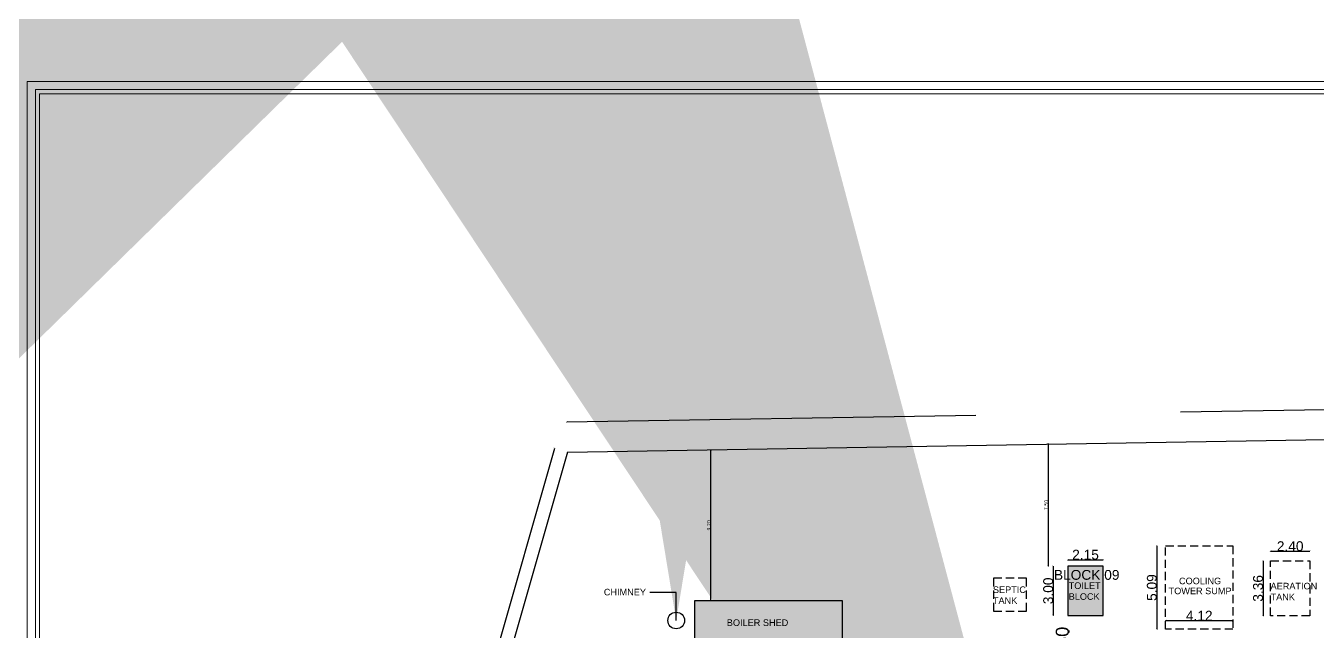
# Model space of a CAD drawing. Header units: metres. Extents: x 0 to 11269, y -5244 to -4054.
# Drawn here: x 10638 to 10716.9, y -4761 to -4724 of the extents above; entities that cross this region are included whole.
import ezdxf

# ---------------------------------------------------------------- set-up
doc = ezdxf.new("R2010")
doc.units = ezdxf.units.M
doc.header["$MEASUREMENT"] = 0
doc.header["$PDMODE"] = 2
doc.linetypes.add('HIDDEN', pattern=[0.375, 0.25, -0.125])
for name, color, linetype in [('3CON', 3, 'Continuous'), ('DIM', 3, 'Continuous'), ('DIST_EXIT', 7, 'Continuous'), ('ROAD', 5, 'Continuous')]:
    doc.layers.add(name, color=color, linetype=linetype)
doc.styles.get("Standard").update_dxf_attribs({"font": 'arial.ttf'})
doc.styles.add('STYLE1', font='tahoma.ttf', dxfattribs={"height": 0.23})
doc.dimstyles.new('300', dxfattribs={"dimscale": 0.1, "dimtxt": 500, "dimasz": 2000, "dimexe": 400, "dimexo": 1500, "dimgap": 0, "dimtad": 1, "dimlfac": 0.001, "dimzin": 0, "dimdsep": 46, "dimtxsty": 'Standard', "dimcen": 800, "dimse1": 1, "dimse2": 1, "dimclrd": 1, "dimclre": 5, "dimclrt": 3, "dimadec": 0, "dimazin": 0, "dimtfac": 1, "dimtix": 1, "dimtofl": 0, "dimtmove": 1, "dimatfit": 3, "dimfxl": 0, "dimtolj": 1, "dimtzin": 0, "dimarcsym": 0})
doc.dimstyles.new('FLOOR PLAN', dxfattribs={"dimtxt": 0.4, "dimasz": 0.1, "dimexe": 0.18, "dimexo": 0.0625, "dimgap": 0, "dimtad": 1, "dimzin": 0, "dimdsep": 46, "dimtxsty": 'Standard', "dimblk": 'ARCHTICK', "dimcen": 0.09, "dimse1": 1, "dimse2": 1, "dimclrd": 254, "dimclrt": 3, "dimadec": 0, "dimazin": 0, "dimtfac": 1, "dimtix": 1, "dimtofl": 0, "dimtmove": 1, "dimatfit": 0, "dimfxl": 0, "dimtolj": 1, "dimtzin": 0, "dimlwd": -1, "dimarcsym": 0})

# ---------------------------------------------------------------- blocks, each defined once
blk = doc.blocks.new('_ArchTick')
at = {"color": 0, "lineweight": 0, "const_width": 0.15}
blk.add_lwpolyline([(-0.5, -0.5), (0.5, 0.5)], dxfattribs=at)
blk = doc.blocks.new('*D502')
at = {"layer": 'DEFPOINTS', "color": 0, "linetype": 'ByBlock', "ltscale": 100}
for p in [(10707.621, -4755.774), (10707.093, -4760.867), (10707.621, -4760.867)]:
    blk.add_point(p, dxfattribs=at)
at = {"layer": 'DIM', "color": 254, "linetype": 'HIDDEN', "ltscale": 100}
blk.add_line((10707.093, -4755.774), (10707.093, -4760.867), dxfattribs=at)
at = {"layer": 'DIM', "color": 254, "linetype": 'ByBlock', "ltscale": 100, "xscale": 0.1, "yscale": 0.1, "zscale": 0.1}
for p, rotation in [((10707.093, -4755.774), 90), ((10707.093, -4760.867), 270)]:
    blk.add_blockref('_ArchTick', p, dxfattribs=dict(at, rotation=rotation))
at = {"layer": 'DIM', "color": 3, "linetype": 'ByBlock', "ltscale": 100, "insert": (10706.786, -4758.32), "char_height": 0.6, "attachment_point": 5, "rotation": 90}
blk.add_mtext('\\A1;5.09', dxfattribs=at)
blk = doc.blocks.new('*D503')
at = {"layer": 'DEFPOINTS', "color": 0, "linetype": 'ByBlock', "ltscale": 100}
for p in [(10707.621, -4760.371), (10711.738, -4760.341), (10711.738, -4760.371)]:
    blk.add_point(p, dxfattribs=at)
at = {"layer": 'DIM', "color": 254, "linetype": 'HIDDEN', "ltscale": 100}
blk.add_line((10707.621, -4760.341), (10711.738, -4760.341), dxfattribs=at)
at = {"layer": 'DIM', "color": 254, "linetype": 'ByBlock', "ltscale": 100, "xscale": 0.1, "yscale": 0.1, "zscale": 0.1, "rotation": 180}
blk.add_blockref('_ArchTick', (10707.621, -4760.341), dxfattribs=at)
at = {"layer": 'DIM', "color": 254, "linetype": 'ByBlock', "ltscale": 100, "xscale": 0.1, "yscale": 0.1, "zscale": 0.1}
blk.add_blockref('_ArchTick', (10711.738, -4760.341), dxfattribs=at)
at = {"layer": 'DIM', "color": 3, "linetype": 'ByBlock', "ltscale": 100, "insert": (10709.68, -4760.04), "char_height": 0.6, "attachment_point": 5}
blk.add_mtext('\\A1;4.12', dxfattribs=at)
blk = doc.blocks.new('*D504')
at = {"layer": 'DEFPOINTS', "color": 0, "linetype": 'ByBlock', "ltscale": 100}
for p in [(10716.438, -4756.1), (10714.038, -4756.692), (10716.438, -4756.692)]:
    blk.add_point(p, dxfattribs=at)
at = {"layer": 'DIM', "color": 254, "linetype": 'HIDDEN', "ltscale": 100}
blk.add_line((10714.038, -4756.1), (10716.438, -4756.1), dxfattribs=at)
at = {"layer": 'DIM', "color": 254, "linetype": 'ByBlock', "ltscale": 100, "xscale": 0.1, "yscale": 0.1, "zscale": 0.1, "rotation": 180}
blk.add_blockref('_ArchTick', (10714.038, -4756.1), dxfattribs=at)
at = {"layer": 'DIM', "color": 254, "linetype": 'ByBlock', "ltscale": 100, "xscale": 0.1, "yscale": 0.1, "zscale": 0.1}
blk.add_blockref('_ArchTick', (10716.438, -4756.1), dxfattribs=at)
at = {"layer": 'DIM', "color": 3, "linetype": 'ByBlock', "ltscale": 100, "insert": (10715.238, -4755.794), "char_height": 0.6, "attachment_point": 5}
blk.add_mtext('\\A1;2.40', dxfattribs=at)
blk = doc.blocks.new('*D505')
at = {"layer": 'DEFPOINTS', "color": 0, "linetype": 'ByBlock', "ltscale": 100}
for p in [(10715.235, -4756.692), (10713.581, -4760.047), (10715.235, -4760.047)]:
    blk.add_point(p, dxfattribs=at)
at = {"layer": 'DIM', "color": 254, "linetype": 'HIDDEN', "ltscale": 100}
blk.add_line((10713.581, -4756.692), (10713.581, -4760.047), dxfattribs=at)
at = {"layer": 'DIM', "color": 254, "linetype": 'ByBlock', "ltscale": 100, "xscale": 0.1, "yscale": 0.1, "zscale": 0.1}
for p, rotation in [((10713.581, -4756.692), 90), ((10713.581, -4760.047), 270)]:
    blk.add_blockref('_ArchTick', p, dxfattribs=dict(at, rotation=rotation))
at = {"layer": 'DIM', "color": 3, "linetype": 'ByBlock', "ltscale": 100, "insert": (10713.274, -4758.369), "char_height": 0.6, "attachment_point": 5, "rotation": 90}
blk.add_mtext('\\A1;3.36', dxfattribs=at)
blk = doc.blocks.new('*D510')
at = {"layer": 'DEFPOINTS', "color": 0, "linetype": 'ByBlock', "ltscale": 100}
for p in [(10671.068, -4750.042), (10648.034, -4827.702), (10648.82, -4827.926)]:
    blk.add_point(p, dxfattribs=at)
at = {"layer": 'DIM', "color": 254, "linetype": 'HIDDEN', "ltscale": 100}
blk.add_line((10670.282, -4749.817), (10648.034, -4827.702), dxfattribs=at)
at = {"layer": 'DIM', "color": 254, "linetype": 'ByBlock', "ltscale": 100, "xscale": 0.1, "yscale": 0.1, "zscale": 0.1}
for p, rotation in [((10670.282, -4749.817), 74.05743915540504), ((10648.034, -4827.702), 254.057439155405)]:
    blk.add_blockref('_ArchTick', p, dxfattribs=dict(at, rotation=rotation))
at = {"layer": 'DIM', "color": 3, "linetype": 'ByBlock', "ltscale": 100, "insert": (10658.668, -4788.988), "char_height": 0.8, "attachment_point": 5, "rotation": 74.05744}
blk.add_mtext('\\A1;81.00M', dxfattribs=at)
blk = doc.blocks.new('*D511')
at = {"layer": 'DEFPOINTS', "color": 0, "linetype": 'ByBlock', "ltscale": 100}
for p in [(10805.819, -4745.953), (10805.849, -4747.796), (10671.068, -4750.042)]:
    blk.add_point(p, dxfattribs=at)
at = {"layer": 'DIM', "color": 254, "linetype": 'HIDDEN', "ltscale": 100}
blk.add_line((10671.038, -4748.199), (10805.819, -4745.953), dxfattribs=at)
at = {"layer": 'DIM', "color": 254, "linetype": 'ByBlock', "ltscale": 100, "xscale": 0.1, "yscale": 0.1, "zscale": 0.1}
for p, rotation in [((10805.819, -4745.953), 0.9548281252431173), ((10671.038, -4748.199), 180.954828125243)]:
    blk.add_blockref('_ArchTick', p, dxfattribs=dict(at, rotation=rotation))
at = {"layer": 'DIM', "color": 3, "linetype": 'ByBlock', "ltscale": 100, "insert": (10738.425, -4746.872), "char_height": 0.4, "attachment_point": 5, "rotation": 0.95483}
blk.add_mtext('\\A1;134.80M', dxfattribs=at)
blk = doc.blocks.new('*D521')
at = {"layer": 'DEFPOINTS', "color": 0, "linetype": 'ByBlock', "ltscale": 100}
for p in [(10699.908, -4749.523), (10699.908, -4757.021), (10700.442, -4757.021)]:
    blk.add_point(p, dxfattribs=at)
at = {"layer": 'DIM', "color": 254, "linetype": 'HIDDEN', "ltscale": 100}
blk.add_line((10700.442, -4749.523), (10700.442, -4757.021), dxfattribs=at)
at = {"layer": 'DIM', "color": 254, "linetype": 'ByBlock', "ltscale": 100, "xscale": 0.1, "yscale": 0.1, "zscale": 0.1}
for p, rotation in [((10700.442, -4749.523), 90), ((10700.442, -4757.021), 270)]:
    blk.add_blockref('_ArchTick', p, dxfattribs=dict(at, rotation=rotation))
at = {"layer": 'DIM', "color": 3, "linetype": 'ByBlock', "ltscale": 100, "insert": (10700.323, -4753.272), "char_height": 0.23, "attachment_point": 5, "rotation": 90, "style": 'STYLE1'}
blk.add_mtext('\\A1;7.50', dxfattribs=at)
blk = doc.blocks.new('*D527')
at = {"layer": 'DEFPOINTS', "color": 0, "linetype": 'ByBlock', "ltscale": 100}
for p in [(10701.658, -4757.021), (10700.759, -4760.021), (10701.658, -4760.021)]:
    blk.add_point(p, dxfattribs=at)
at = {"layer": 'DIM', "color": 254, "linetype": 'HIDDEN', "ltscale": 100}
blk.add_line((10700.759, -4757.021), (10700.759, -4760.021), dxfattribs=at)
at = {"layer": 'DIM', "color": 254, "linetype": 'ByBlock', "ltscale": 100, "xscale": 0.1, "yscale": 0.1, "zscale": 0.1}
for p, rotation in [((10700.759, -4757.021), 90), ((10700.759, -4760.021), 270)]:
    blk.add_blockref('_ArchTick', p, dxfattribs=dict(at, rotation=rotation))
at = {"layer": 'DIM', "color": 3, "linetype": 'ByBlock', "ltscale": 100, "insert": (10700.452, -4758.521), "char_height": 0.6, "attachment_point": 5, "rotation": 90}
blk.add_mtext('\\A1;3.00', dxfattribs=at)
blk = doc.blocks.new('*D528')
at = {"layer": 'DEFPOINTS', "color": 0, "linetype": 'ByBlock', "ltscale": 100}
for p in [(10701.658, -4757.021), (10703.808, -4756.621), (10703.808, -4757.021)]:
    blk.add_point(p, dxfattribs=at)
at = {"layer": 'DIM', "color": 254, "linetype": 'HIDDEN', "ltscale": 100}
blk.add_line((10701.658, -4756.621), (10703.808, -4756.621), dxfattribs=at)
at = {"layer": 'DIM', "color": 254, "linetype": 'ByBlock', "ltscale": 100, "xscale": 0.1, "yscale": 0.1, "zscale": 0.1, "rotation": 180}
blk.add_blockref('_ArchTick', (10701.658, -4756.621), dxfattribs=at)
at = {"layer": 'DIM', "color": 254, "linetype": 'ByBlock', "ltscale": 100, "xscale": 0.1, "yscale": 0.1, "zscale": 0.1}
blk.add_blockref('_ArchTick', (10703.808, -4756.621), dxfattribs=at)
at = {"layer": 'DIM', "color": 3, "linetype": 'ByBlock', "ltscale": 100, "insert": (10702.733, -4756.314), "char_height": 0.6, "attachment_point": 5}
blk.add_mtext('\\A1;2.15', dxfattribs=at)
blk = doc.blocks.new('*D106')
at = {"layer": 'DEFPOINTS', "color": 0, "linetype": 'ByBlock', "ltscale": 100}
for p in [(10678.598, -4749.916), (10679.837, -4749.916), (10678.859, -4759.114)]:
    blk.add_point(p, dxfattribs=at)
at = {"layer": 'DIM', "color": 254, "linetype": 'HIDDEN', "ltscale": 100}
blk.add_line((10679.837, -4759.114), (10679.837, -4749.916), dxfattribs=at)
at = {"layer": 'DIM', "color": 254, "linetype": 'ByBlock', "ltscale": 100, "xscale": 0.1, "yscale": 0.1, "zscale": 0.1}
for p, rotation in [((10679.837, -4749.916), 90), ((10679.837, -4759.114), 270)]:
    blk.add_blockref('_ArchTick', p, dxfattribs=dict(at, rotation=rotation))
at = {"layer": 'DIM', "color": 3, "linetype": 'ByBlock', "ltscale": 100, "insert": (10679.717, -4754.515), "char_height": 0.23, "attachment_point": 5, "rotation": 90, "style": 'STYLE1'}
blk.add_mtext('\\A1;9.20', dxfattribs=at)
blk = doc.blocks.new('*D546')
at = {"layer": 'DEFPOINTS', "color": 0, "linetype": 'ByBlock', "ltscale": 100}
for p in [(10703.006, -4761.051), (10701.726, -4762.551), (10703.006, -4762.551)]:
    blk.add_point(p, dxfattribs=at)
at = {"layer": 'ROAD', "color": 254, "linetype": 'HIDDEN', "ltscale": 100}
for p, q in [((10701.726, -4761.051), (10701.726, -4760.951)), ((10701.726, -4762.551), (10701.726, -4762.651))]:
    blk.add_line(p, q, dxfattribs=at)
at = {"layer": 'ROAD', "color": 254, "linetype": 'ByBlock', "ltscale": 100, "xscale": 0.1, "yscale": 0.1, "zscale": 0.1}
for p, rotation in [((10701.726, -4761.051), 270), ((10701.726, -4762.551), 90)]:
    blk.add_blockref('_ArchTick', p, dxfattribs=dict(at, rotation=rotation))
at = {"layer": 'ROAD', "color": 3, "linetype": 'ByBlock', "ltscale": 100, "insert": (10701.317, -4761.801), "char_height": 0.8, "attachment_point": 5, "rotation": 90}
blk.add_mtext('\\A1;1.50', dxfattribs=at)

msp = doc.modelspace()

# ---------------------------------------------------------------- hatches: boundary and pattern name
at = {"layer": 'DIST_EXIT', "linetype": 'ByBlock'}
h = msp.add_hatch(dxfattribs=at)
h.set_pattern_fill('ANSI36', color=8, scale=5)
h.paths.add_polyline_path([(10749.65327, -4805.2794), (10761.65327, -4805.2794), (10761.65327, -4807.6794), (10749.65327, -4807.6794)])
h.paths.add_polyline_path([(10698.23245, -4819.02641), (10698.23245, -4821.92641), (10695.93245, -4821.92641), (10695.93245, -4819.02641)])
h.paths.add_polyline_path([(10654.67992, -4821.91716), (10660.67992, -4821.91716), (10660.67992, -4817.91716), (10654.67992, -4817.91716)])
h.paths.add_polyline_path([(10660.20522, -4804.83195), (10662.70396, -4804.83195), (10662.70396, -4807.3307), (10660.20522, -4807.3307)])
h.paths.add_polyline_path([(10674.00145, -4797.42941), (10704.02645, -4797.42941), (10704.02645, -4795.12941), (10706.02645, -4795.12941), (10706.02645, -4797.42941), (10710.62645, -4797.42941), (10710.62645, -4808.10641), (10674.00145, -4808.10641)])
h.paths.add_polyline_path([(10687.85922, -4759.11441), (10687.85922, -4762.91441), (10687.85922, -4769.06441), (10677.52922, -4769.06441), (10677.52922, -4762.91441), (10678.85922, -4762.91441), (10678.85922, -4759.11441)])
h.paths.add_polyline_path([(10712.45991, -4762.71811), (10712.45991, -4772.63791), (10697.13991, -4772.63791), (10697.13991, -4762.71811)])
h.paths.add_polyline_path([(10701.65849, -4757.02067), (10701.65849, -4760.02067), (10703.80849, -4760.02067), (10703.80849, -4757.02067)])
h.paths.add_polyline_path([(10721.46681, -4771.49166), (10721.46681, -4765.49166), (10723.86681, -4765.49166), (10723.86681, -4771.49166)])
h.paths.add_polyline_path([(10726.26681, -4765.59166), (10734.46681, -4765.59166), (10734.46681, -4762.29166), (10726.26681, -4762.29166)])
h.paths.add_polyline_path([(10728.36681, -4769.09166), (10734.36681, -4769.09166), (10734.36681, -4771.49166), (10728.36681, -4771.49166)])

# ---------------------------------------------------------------- linework, layer by layer
at = {"linetype": 'ByBlock', "lineweight": 18}
for points in [[(10638.06324, -4885.30517), (10860.71815, -4885.30517), (10860.71815, -4727.37504), (10638.06324, -4727.37504)], [(10638.56721, -4884.8012), (10860.21417, -4884.8012), (10860.21417, -4727.87901), (10638.56721, -4727.87901)], [(10638.8192, -4884.54921), (10859.96218, -4884.54921), (10859.96218, -4728.131), (10638.8192, -4728.131)]]:
    msp.add_lwpolyline(points, close=True, dxfattribs=at)
at = {"layer": 'DIM', "color": 6, "linetype": 'ByBlock', "ltscale": 100}
for q in [(10805.84949, -4747.79554), (10648.81965, -4827.92641)]:
    msp.add_line((10671.06821, -4750.04187), q, dxfattribs=at)
at = {"layer": 'DIM', "color": 4, "linetype": 'HIDDEN', "ltscale": 2}
for points in [[(10707.62122, -4755.77396), (10711.73822, -4755.77396), (10711.73822, -4760.86696), (10707.62122, -4760.86696)], [(10714.03822, -4760.04666), (10714.03822, -4756.69166), (10716.43822, -4756.69166), (10716.43822, -4760.04666)], [(10699.11798, -4759.75571), (10699.11798, -4757.75571), (10697.11798, -4757.75571), (10697.11798, -4759.75571)]]:
    msp.add_lwpolyline(points, close=True, dxfattribs=at)
at = {"layer": 'DIM', "color": 4, "linetype": 'ByBlock', "ltscale": 100}
for points in [[(10701.65849, -4757.02067), (10701.65849, -4760.02067), (10703.80849, -4760.02067), (10703.80849, -4757.02067)], [(10687.85922, -4759.11441), (10687.85922, -4762.91441), (10687.85922, -4769.06441), (10677.52922, -4769.06441), (10677.52922, -4762.91441), (10678.85922, -4762.91441), (10678.85922, -4759.11441)]]:
    msp.add_lwpolyline(points, close=True, dxfattribs=at)
at = {"layer": 'DIM', "color": 7, "linetype": 'ByBlock', "ltscale": 100}
msp.add_circle((10677.71966, -4760.33302), 0.50798, dxfattribs=at)

# ---------------------------------------------------------------- texts
at = {"layer": '3CON'}
for s, height, p in [('BLOCK 09', 0.6, (10700.80105, -4757.84503)), ('CHIMNEY', 0.4, (10673.29777, -4758.79727)), ('BOILER SHED', 0.4, (10680.81294, -4760.6647))]:
    msp.add_text(s, height=height, dxfattribs=at).set_placement(p)
at = {"layer": '3CON', "linetype": 'ByBlock', "char_height": 0.4, "attachment_point": 1}
for s, insert, width in [('TOILET BLOCK', (10701.70162, -4758.00286), 1.6849451), ('AERATION TANK', (10714.03822, -4758.02879), 1.755641), ('SEPTIC TANK', (10697.07288, -4758.25044), 2.2442303)]:
    msp.add_mtext(s, dxfattribs=dict(at, insert=insert, width=width))
at = {"layer": '3CON', "linetype": 'ByBlock', "insert": (10709.73253, -4757.71651), "char_height": 0.4, "width": 3.868633, "attachment_point": 2, "line_spacing_factor": 0.912085}
msp.add_mtext('COOLING TOWER SUMP', dxfattribs=at)

# ---------------------------------------------------------------- dimensions: what is measured, and where the dimension line sits
at = {"layer": 'DIM', "color": 7, "linetype": 'ByBlock', "ltscale": 100}
dim = msp.add_aligned_dim(p1=(10671.06821, -4750.04187), p2=(10805.84949, -4747.79554), distance=1.84285, text='<>M', dimstyle='FLOOR PLAN', dxfattribs=at)
dim.commit()
dim.dimension.update_dxf_attribs({"geometry": '*D511', "text_midpoint": (10738.42474, -4746.87177)})
dim = msp.add_linear_dim(base=(10648.03389, -4827.70195), p1=(10671.06821, -4750.04187), p2=(10648.81965, -4827.92641), angle=254.0574392, text='<>M', dimstyle='FLOOR PLAN', override={"dimtxt": 0.8}, dxfattribs=at)
dim.commit()
dim.dimension.update_dxf_attribs({"geometry": '*D510', "text_midpoint": (10659.06084, -4789.10041), "dimtype": 161})
for base, p1, p2, override, picture, middle in [((10679.83659, -4749.91638), (10678.85922, -4759.11441), (10678.59754, -4749.91638), {"dimtxt": 0.6, "dimtxsty": 'STYLE1'}, '*D106', (10679.7168, -4754.51539)), ((10700.44232, -4757.02067), (10699.90822, -4749.52302), (10699.90822, -4757.02067), {"dimtxt": 0.6, "dimtxsty": 'STYLE1'}, '*D521', (10700.32261, -4753.27185)), ((10707.09284, -4760.86696), (10707.62122, -4755.77396), (10707.62122, -4760.86696), {"dimtxt": 0.6}, '*D502', (10706.78649, -4758.32046)), ((10713.5808382698, -4760.0466587942), (10715.2348382696, -4756.6916587942), (10715.2348382696, -4760.0466587942), {"dimtxt": 0.6}, '*D505', (10713.2742898387, -4758.3691587942))]:
    dim = msp.add_linear_dim(base=base, p1=p1, p2=p2, angle=90, dimstyle='FLOOR PLAN', override=override, dxfattribs=at)
    dim.commit()
    dim.dimension.update_dxf_attribs({"geometry": picture, "text_midpoint": middle})
for base, p1, p2, picture, middle in [((10716.43822, -4756.10041), (10714.03822, -4756.69166), (10716.43822, -4756.69166), '*D504', (10715.23822, -4756.10041)), ((10703.80849, -4756.62067), (10701.65849, -4757.02067), (10703.80849, -4757.02067), '*D528', (10702.73349, -4756.62067)), ((10711.73822, -4760.34135), (10707.62122, -4760.37071), (10711.73822, -4760.37071), '*D503', (10709.67972, -4760.34135))]:
    dim = msp.add_linear_dim(base=base, p1=p1, p2=p2, dimstyle='FLOOR PLAN', override={"dimtxt": 0.6}, dxfattribs=at)
    dim.commit()
    dim.dimension.update_dxf_attribs({"geometry": picture, "text_midpoint": middle, "dimtype": 160})
dim = msp.add_linear_dim(base=(10700.75894, -4760.02067), p1=(10701.65849, -4757.02067), p2=(10701.65849, -4760.02067), angle=90, dimstyle='FLOOR PLAN', override={"dimtxt": 0.6}, dxfattribs=at)
dim.commit()
dim.dimension.update_dxf_attribs({"geometry": '*D527', "text_midpoint": (10700.75894, -4758.52067), "dimtype": 160})
at = {"layer": 'ROAD', "color": 7, "linetype": 'ByBlock', "ltscale": 100}
dim = msp.add_linear_dim(base=(10701.72561, -4762.55107), p1=(10703.00554, -4761.05107), p2=(10703.00554, -4762.55107), angle=90, dimstyle='FLOOR PLAN', override={"dimtxt": 0.8}, dxfattribs=at)
dim.commit()
dim.dimension.update_dxf_attribs({"geometry": '*D546', "text_midpoint": (10701.31715, -4761.80107)})

# ---------------------------------------------------------------- leaders
at = {"layer": 'DIM', "color": 7, "linetype": 'ByBlock', "ltscale": 100}
msp.add_leader([(10677.71966, -4760.33302), (10677.71966, -4758.62733), (10676.11581, -4758.62733)], dimstyle='300', override={"dimgap": 0.04, "dimtad": 0, "dimfxl": 0.1875}, dxfattribs=at)
at = {"layer": 'DIM', "color": 1, "linetype": 'ByBlock', "ltscale": 100}
msp.add_leader([(10704.52531, -4796.14299), (10703.54303, -4793.95967), (10702.16781, -4793.95967)], dimstyle='300', override={"dimgap": 0.04, "dimtad": 0, "dimfxl": 0.1875}, dxfattribs=at)
at = {"layer": 'DIM', "color": 4, "linetype": 'ByBlock', "ltscale": 100}
for points in [[(10569.15036, -4811.38103), (10569.68225, -4810.65516), (10569.94124, -4810.65516)], [(10539.27988, -4821.95893), (10539.76182, -4821.881), (10539.76182, -4821.635)]]:
    msp.add_leader(points, dimstyle='300', override={"dimgap": 0.04, "dimtad": 0, "dimfxl": 0.1875}, dxfattribs=at)

doc.saveas('drawing.dxf')
